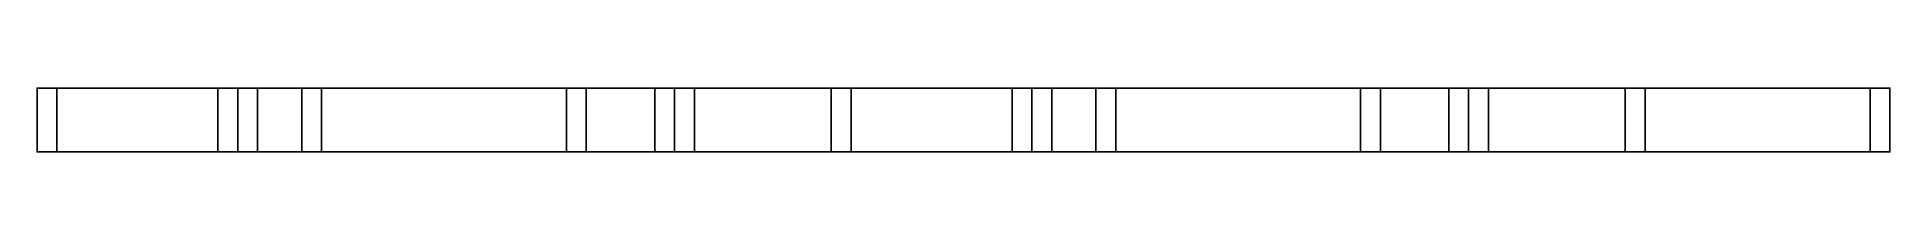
# Model space of a CAD drawing. Extents: x 0 to 4200, y 0 to 145.
import ezdxf

# ---------------------------------------------------------------- set-up
doc = ezdxf.new("R2010")
doc.units = 0

msp = doc.modelspace()

# ---------------------------------------------------------------- linework, layer by layer
at = {"layer": 'BOTTOM_PLATE'}
for points in [[(0, 0), (2300, 0), (2300, 145), (0, 145)], [(0, 0, 45), (2300, 0, 45), (2300, 145, 45), (0, 145, 45)], [(2300, 145), (0, 145), (0, 145, 45), (2300, 145, 45)], [(0, 145), (0, 0), (0, 0, 45), (0, 145, 45)], [(2300, 0), (2300, 145), (2300, 145, 45), (2300, 0, 45)], [(3200, 0), (4200, 0), (4200, 145), (3200, 145)], [(3200, 0, 45), (4200, 0, 45), (4200, 145, 45), (3200, 145, 45)], [(4200, 145), (3200, 145), (3200, 145, 45), (4200, 145, 45)], [(3200, 145), (3200, 0), (3200, 0, 45), (3200, 145, 45)], [(4200, 0), (4200, 145), (4200, 145, 45), (4200, 0, 45)], [(0, 0), (2300, 0), (2300, 0, 45), (0, 0, 45)], [(3200, 0), (4200, 0), (4200, 0, 45), (3200, 0, 45)]]:
    msp.add_3dface(points, dxfattribs=at)
at = {"layer": 'BOUNDARY_STUD'}
for points in [[(0, 0, 45), (45, 0, 45), (45, 145, 45), (0, 145, 45)], [(0, 0, 2510), (45, 0, 2510), (45, 145, 2510), (0, 145, 2510)], [(45, 145, 45), (0, 145, 45), (0, 145, 2510), (45, 145, 2510)], [(0, 145, 45), (0, 0, 45), (0, 0, 2510), (0, 145, 2510)], [(45, 0, 45), (45, 145, 45), (45, 145, 2510), (45, 0, 2510)], [(4155, 0, 45), (4200, 0, 45), (4200, 145, 45), (4155, 145, 45)], [(4155, 0, 2510), (4200, 0, 2510), (4200, 145, 2510), (4155, 145, 2510)], [(4200, 145, 45), (4155, 145, 45), (4155, 145, 2510), (4200, 145, 2510)], [(4155, 145, 45), (4155, 0, 45), (4155, 0, 2510), (4155, 145, 2510)], [(4200, 0, 45), (4200, 145, 45), (4200, 145, 2510), (4200, 0, 2510)], [(0, 0, 45), (45, 0, 45), (45, 0, 2510), (0, 0, 2510)], [(4155, 0, 45), (4200, 0, 45), (4200, 0, 2510), (4155, 0, 2510)]]:
    msp.add_3dface(points, dxfattribs=at)
at = {"layer": 'COMMON_STUD'}
for points in [[(1800, 0, 45), (1845, 0, 45), (1845, 145, 45), (1800, 145, 45)], [(1800, 0, 2510), (1845, 0, 2510), (1845, 145, 2510), (1800, 145, 2510)], [(1845, 145, 45), (1800, 145, 45), (1800, 145, 2510), (1845, 145, 2510)], [(1800, 145, 45), (1800, 0, 45), (1800, 0, 2510), (1800, 145, 2510)], [(1845, 0, 45), (1845, 145, 45), (1845, 145, 2510), (1845, 0, 2510)], [(3600, 0, 45), (3645, 0, 45), (3645, 145, 45), (3600, 145, 45)], [(3600, 0, 2510), (3645, 0, 2510), (3645, 145, 2510), (3600, 145, 2510)], [(3645, 145, 45), (3600, 145, 45), (3600, 145, 2510), (3645, 145, 2510)], [(3600, 145, 45), (3600, 0, 45), (3600, 0, 2510), (3600, 145, 2510)], [(3645, 0, 45), (3645, 145, 45), (3645, 145, 2510), (3645, 0, 2510)], [(1800, 0, 45), (1845, 0, 45), (1845, 0, 2510), (1800, 0, 2510)], [(3600, 0, 45), (3645, 0, 45), (3645, 0, 2510), (3600, 0, 2510)]]:
    msp.add_3dface(points, dxfattribs=at)
at = {"layer": 'CRIPPLE_STUD'}
for points in [[(600, 0, 45), (645, 0, 45), (645, 145, 45), (600, 145, 45)], [(600, 0, 855), (645, 0, 855), (645, 145, 855), (600, 145, 855)], [(645, 145, 45), (600, 145, 45), (600, 145, 855), (645, 145, 855)], [(600, 145, 45), (600, 0, 45), (600, 0, 855), (600, 145, 855)], [(600, 0, 1945), (645, 0, 1945), (645, 145, 1945), (600, 145, 1945)], [(600, 0, 2510), (645, 0, 2510), (645, 145, 2510), (600, 145, 2510)], [(645, 145, 1945), (600, 145, 1945), (600, 145, 2510), (645, 145, 2510)], [(600, 145, 1945), (600, 0, 1945), (600, 0, 2510), (600, 145, 2510)], [(645, 0, 45), (645, 145, 45), (645, 145, 855), (645, 0, 855)], [(645, 0, 1945), (645, 145, 1945), (645, 145, 2510), (645, 0, 2510)], [(1200, 0, 45), (1245, 0, 45), (1245, 145, 45), (1200, 145, 45)], [(1200, 0, 855), (1245, 0, 855), (1245, 145, 855), (1200, 145, 855)], [(1245, 145, 45), (1200, 145, 45), (1200, 145, 855), (1245, 145, 855)], [(1200, 145, 45), (1200, 0, 45), (1200, 0, 855), (1200, 145, 855)], [(1200, 0, 1945), (1245, 0, 1945), (1245, 145, 1945), (1200, 145, 1945)], [(1200, 0, 2510), (1245, 0, 2510), (1245, 145, 2510), (1200, 145, 2510)], [(1245, 145, 1945), (1200, 145, 1945), (1200, 145, 2510), (1245, 145, 2510)], [(1200, 145, 1945), (1200, 0, 1945), (1200, 0, 2510), (1200, 145, 2510)], [(1245, 0, 45), (1245, 145, 45), (1245, 145, 855), (1245, 0, 855)], [(1245, 0, 1945), (1245, 145, 1945), (1245, 145, 2510), (1245, 0, 2510)], [(2400, 0, 2145), (2445, 0, 2145), (2445, 145, 2145), (2400, 145, 2145)], [(2400, 0, 2510), (2445, 0, 2510), (2445, 145, 2510), (2400, 145, 2510)], [(2445, 145, 2145), (2400, 145, 2145), (2400, 145, 2510), (2445, 145, 2510)], [(2400, 145, 2145), (2400, 0, 2145), (2400, 0, 2510), (2400, 145, 2510)], [(2445, 0, 2145), (2445, 145, 2145), (2445, 145, 2510), (2445, 0, 2510)], [(3000, 0, 2145), (3045, 0, 2145), (3045, 145, 2145), (3000, 145, 2145)], [(3000, 0, 2510), (3045, 0, 2510), (3045, 145, 2510), (3000, 145, 2510)], [(3045, 145, 2145), (3000, 145, 2145), (3000, 145, 2510), (3045, 145, 2510)], [(3000, 145, 2145), (3000, 0, 2145), (3000, 0, 2510), (3000, 145, 2510)], [(3045, 0, 2145), (3045, 145, 2145), (3045, 145, 2510), (3045, 0, 2510)], [(600, 0, 45), (645, 0, 45), (645, 0, 855), (600, 0, 855)], [(600, 0, 1945), (645, 0, 1945), (645, 0, 2510), (600, 0, 2510)], [(1200, 0, 45), (1245, 0, 45), (1245, 0, 855), (1200, 0, 855)], [(1200, 0, 1945), (1245, 0, 1945), (1245, 0, 2510), (1200, 0, 2510)], [(2400, 0, 2145), (2445, 0, 2145), (2445, 0, 2510), (2400, 0, 2510)], [(3000, 0, 2145), (3045, 0, 2145), (3045, 0, 2510), (3000, 0, 2510)]]:
    msp.add_3dface(points, dxfattribs=at)
at = {"layer": 'HEADER'}
for points in [[(455, 0, 1900), (1445, 0, 1900), (1445, 145, 1900), (455, 145, 1900)], [(455, 0, 1945), (1445, 0, 1945), (1445, 145, 1945), (455, 145, 1945)], [(1445, 145, 1900), (455, 145, 1900), (455, 145, 1945), (1445, 145, 1945)], [(455, 145, 1900), (455, 0, 1900), (455, 0, 1945), (455, 145, 1945)], [(1445, 0, 1900), (1445, 145, 1900), (1445, 145, 1945), (1445, 0, 1945)], [(2255, 0, 2100), (3245, 0, 2100), (3245, 145, 2100), (2255, 145, 2100)], [(2255, 0, 2145), (3245, 0, 2145), (3245, 145, 2145), (2255, 145, 2145)], [(3245, 145, 2100), (2255, 145, 2100), (2255, 145, 2145), (3245, 145, 2145)], [(2255, 145, 2100), (2255, 0, 2100), (2255, 0, 2145), (2255, 145, 2145)], [(3245, 0, 2100), (3245, 145, 2100), (3245, 145, 2145), (3245, 0, 2145)], [(455, 0, 1900), (1445, 0, 1900), (1445, 0, 1945), (455, 0, 1945)], [(2255, 0, 2100), (3245, 0, 2100), (3245, 0, 2145), (2255, 0, 2145)]]:
    msp.add_3dface(points, dxfattribs=at)
at = {"layer": 'JACK_STUD'}
for points in [[(455, 0, 45), (500, 0, 45), (500, 145, 45), (455, 145, 45)], [(455, 0, 1900), (500, 0, 1900), (500, 145, 1900), (455, 145, 1900)], [(500, 145, 45), (455, 145, 45), (455, 145, 1900), (500, 145, 1900)], [(455, 145, 45), (455, 0, 45), (455, 0, 1900), (455, 145, 1900)], [(500, 0, 45), (500, 145, 45), (500, 145, 1900), (500, 0, 1900)], [(1400, 0, 45), (1445, 0, 45), (1445, 145, 45), (1400, 145, 45)], [(1400, 0, 1900), (1445, 0, 1900), (1445, 145, 1900), (1400, 145, 1900)], [(1445, 145, 45), (1400, 145, 45), (1400, 145, 1900), (1445, 145, 1900)], [(1400, 145, 45), (1400, 0, 45), (1400, 0, 1900), (1400, 145, 1900)], [(1445, 0, 45), (1445, 145, 45), (1445, 145, 1900), (1445, 0, 1900)], [(2255, 0, 45), (2300, 0, 45), (2300, 145, 45), (2255, 145, 45)], [(2255, 0, 2100), (2300, 0, 2100), (2300, 145, 2100), (2255, 145, 2100)], [(2300, 145, 45), (2255, 145, 45), (2255, 145, 2100), (2300, 145, 2100)], [(2255, 145, 45), (2255, 0, 45), (2255, 0, 2100), (2255, 145, 2100)], [(2300, 0, 45), (2300, 145, 45), (2300, 145, 2100), (2300, 0, 2100)], [(3200, 0, 45), (3245, 0, 45), (3245, 145, 45), (3200, 145, 45)], [(3200, 0, 2100), (3245, 0, 2100), (3245, 145, 2100), (3200, 145, 2100)], [(3245, 145, 45), (3200, 145, 45), (3200, 145, 2100), (3245, 145, 2100)], [(3200, 145, 45), (3200, 0, 45), (3200, 0, 2100), (3200, 145, 2100)], [(3245, 0, 45), (3245, 145, 45), (3245, 145, 2100), (3245, 0, 2100)], [(455, 0, 45), (500, 0, 45), (500, 0, 1900), (455, 0, 1900)], [(1400, 0, 45), (1445, 0, 45), (1445, 0, 1900), (1400, 0, 1900)], [(2255, 0, 45), (2300, 0, 45), (2300, 0, 2100), (2255, 0, 2100)], [(3200, 0, 45), (3245, 0, 45), (3245, 0, 2100), (3200, 0, 2100)]]:
    msp.add_3dface(points, dxfattribs=at)
at = {"layer": 'KING_STUD'}
for points in [[(410, 0, 45), (455, 0, 45), (455, 145, 45), (410, 145, 45)], [(410, 0, 2510), (455, 0, 2510), (455, 145, 2510), (410, 145, 2510)], [(455, 145, 45), (410, 145, 45), (410, 145, 2510), (455, 145, 2510)], [(410, 145, 45), (410, 0, 45), (410, 0, 2510), (410, 145, 2510)], [(455, 0, 45), (455, 145, 45), (455, 145, 2510), (455, 0, 2510)], [(1445, 0, 45), (1490, 0, 45), (1490, 145, 45), (1445, 145, 45)], [(1445, 0, 2510), (1490, 0, 2510), (1490, 145, 2510), (1445, 145, 2510)], [(1490, 145, 45), (1445, 145, 45), (1445, 145, 2510), (1490, 145, 2510)], [(1445, 145, 45), (1445, 0, 45), (1445, 0, 2510), (1445, 145, 2510)], [(1490, 0, 45), (1490, 145, 45), (1490, 145, 2510), (1490, 0, 2510)], [(2210, 0, 45), (2255, 0, 45), (2255, 145, 45), (2210, 145, 45)], [(2210, 0, 2510), (2255, 0, 2510), (2255, 145, 2510), (2210, 145, 2510)], [(2255, 145, 45), (2210, 145, 45), (2210, 145, 2510), (2255, 145, 2510)], [(2210, 145, 45), (2210, 0, 45), (2210, 0, 2510), (2210, 145, 2510)], [(2255, 0, 45), (2255, 145, 45), (2255, 145, 2510), (2255, 0, 2510)], [(3245, 0, 45), (3290, 0, 45), (3290, 145, 45), (3245, 145, 45)], [(3245, 0, 2510), (3290, 0, 2510), (3290, 145, 2510), (3245, 145, 2510)], [(3290, 145, 45), (3245, 145, 45), (3245, 145, 2510), (3290, 145, 2510)], [(3245, 145, 45), (3245, 0, 45), (3245, 0, 2510), (3245, 145, 2510)], [(3290, 0, 45), (3290, 145, 45), (3290, 145, 2510), (3290, 0, 2510)], [(410, 0, 45), (455, 0, 45), (455, 0, 2510), (410, 0, 2510)], [(1445, 0, 45), (1490, 0, 45), (1490, 0, 2510), (1445, 0, 2510)], [(2210, 0, 45), (2255, 0, 45), (2255, 0, 2510), (2210, 0, 2510)], [(3245, 0, 45), (3290, 0, 45), (3290, 0, 2510), (3245, 0, 2510)]]:
    msp.add_3dface(points, dxfattribs=at)
at = {"layer": 'SILL'}
for points in [[(500, 0, 855), (1400, 0, 855), (1400, 145, 855), (500, 145, 855)], [(500, 0, 900), (1400, 0, 900), (1400, 145, 900), (500, 145, 900)], [(1400, 145, 855), (500, 145, 855), (500, 145, 900), (1400, 145, 900)], [(500, 145, 855), (500, 0, 855), (500, 0, 900), (500, 145, 900)], [(1400, 0, 855), (1400, 145, 855), (1400, 145, 900), (1400, 0, 900)], [(500, 0, 855), (1400, 0, 855), (1400, 0, 900), (500, 0, 900)]]:
    msp.add_3dface(points, dxfattribs=at)
at = {"layer": 'TOP_PLATE'}
for points in [[(0, 0, 2510), (4200, 0, 2510), (4200, 145, 2510), (0, 145, 2510)], [(0, 0, 2555), (4200, 0, 2555), (4200, 145, 2555), (0, 145, 2555)], [(4200, 145, 2510), (0, 145, 2510), (0, 145, 2555), (4200, 145, 2555)], [(0, 145, 2510), (0, 0, 2510), (0, 0, 2555), (0, 145, 2555)], [(0, 0, 2555), (4200, 0, 2555), (4200, 145, 2555), (0, 145, 2555)], [(0, 0, 2600), (4200, 0, 2600), (4200, 145, 2600), (0, 145, 2600)], [(4200, 145, 2555), (0, 145, 2555), (0, 145, 2600), (4200, 145, 2600)], [(0, 145, 2555), (0, 0, 2555), (0, 0, 2600), (0, 145, 2600)], [(4200, 0, 2510), (4200, 145, 2510), (4200, 145, 2555), (4200, 0, 2555)], [(4200, 0, 2555), (4200, 145, 2555), (4200, 145, 2600), (4200, 0, 2600)], [(0, 0, 2510), (4200, 0, 2510), (4200, 0, 2555), (0, 0, 2555)], [(0, 0, 2555), (4200, 0, 2555), (4200, 0, 2600), (0, 0, 2600)]]:
    msp.add_3dface(points, dxfattribs=at)

doc.saveas('drawing.dxf')
